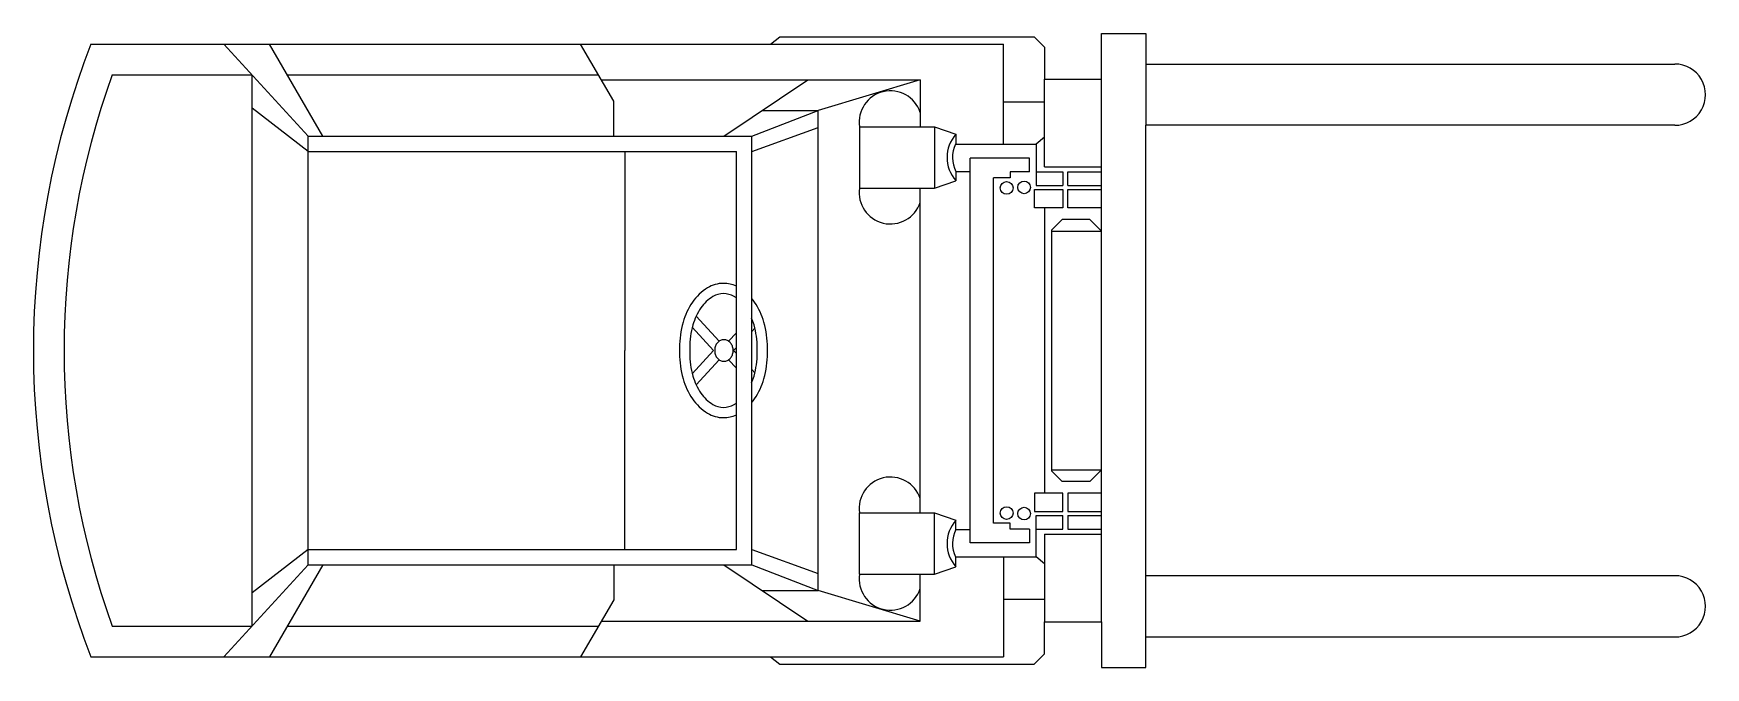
# Model space of a CAD drawing. Extents: x -1.22 to 2.05, y -0.62 to 0.62.
import ezdxf

# ---------------------------------------------------------------- set-up
doc = ezdxf.new("R2010")
doc.units = 0
doc.header["$LTSCALE"] = 0.75
doc.layers.get('0').update_dxf_attribs({"linetype": 'CONTINUOUS'})

msp = doc.modelspace()

# ---------------------------------------------------------------- linework, layer by layer
at = {"color": 0, "linetype": 'BYBLOCK'}
for p, q in [((-1.1084, 0.6), (0.2222, 0.6)), ((-0.6831, 0.42), (-0.8479, 0.6)), ((-0.6545, 0.42), (-0.759, 0.6)), ((-0.0847, 0.4882), (-0.1497, 0.6)), ((0.2222, 0.6), (0.2404, 0.6143)), ((0.2222, 0.6), (0.6789, 0.6)), ((0.2404, 0.6143), (0.7389, 0.6143)), ((0.6789, 0.4043), (0.6789, 0.6)), ((0.7389, 0.6143), (0.7589, 0.5943)), ((0.7589, 0.5943), (0.7589, 0.5314)), ((0.8709, 0.6212), (0.9576, 0.6212)), ((0.8709, 0.5314), (0.8709, 0.6212)), ((0.9576, 0.6212), (0.9576, 0.5612)), ((0.9576, 0.5612), (1.9937, 0.5612)), ((0.9576, 0.5612), (0.9576, 0.4412)), ((-1.0668, 0.54), (-0.793, 0.54)), ((-0.793, -0.54), (-0.793, 0.54)), ((-0.7242, 0.54), (-0.1148, 0.54)), ((-0.109, 0.53), (0.5156, 0.53)), ((0.1309, 0.42), (0.2956, 0.53)), ((0.5156, 0.53), (0.3156, 0.47)), ((0.5156, 0.53), (0.5156, 0.4383)), ((0.7589, 0.3596), (0.7589, 0.5314)), ((0.7589, 0.5314), (0.8709, 0.5314)), ((0.7589, 0.5314), (0.8709, 0.5314)), ((0.8709, -0.5314), (0.8709, 0.5314)), ((-0.6831, 0.39), (-0.793, 0.4746)), ((-0.0847, 0.42), (-0.0847, 0.4882)), ((0.1856, 0.42), (0.3156, 0.47)), ((0.2057, 0.47), (0.3156, 0.47)), ((0.3156, -0.47), (0.3156, 0.47)), ((0.6789, 0.4872), (0.7589, 0.4872)), ((0.1856, 0.39), (0.3156, 0.4369)), ((0.3966, 0.4383), (0.5436, 0.4383)), ((0.3966, 0.4383), (0.3966, 0.3183)), ((0.5436, 0.4383), (0.5857, 0.4238)), ((0.5436, 0.4383), (0.5436, 0.3183)), ((1.9937, 0.4412), (0.9576, 0.4412)), ((0.9576, -0.4412), (0.9576, 0.4412)), ((-0.6831, 0.42), (0.1856, 0.42)), ((-0.6831, -0.42), (-0.6831, 0.42)), ((0.1856, -0.42), (0.1856, 0.42)), ((0.5849, 0.4043), (0.7427, 0.4043)), ((0.5857, 0.4238), (0.5857, 0.4043)), ((0.7589, 0.4182), (0.7427, 0.4043)), ((0.7427, 0.4043), (0.7427, 0.3233)), ((-0.6831, 0.39), (0.1556, 0.39)), ((-0.0631, 0.39), (-0.0631, 0)), ((0.1556, -0.39), (0.1556, 0.39)), ((0.6133, -0.3768), (0.6133, 0.3768)), ((0.7297, 0.3768), (0.6133, 0.3768)), ((0.7297, 0.35), (0.7297, 0.3768)), ((0.5436, 0.3183), (0.5857, 0.3327)), ((0.5857, 0.3508), (0.6133, 0.3508)), ((0.5857, 0.3508), (0.5857, 0.3327)), ((0.6591, -0.3386), (0.6591, 0.3386)), ((0.6916, 0.3386), (0.6591, 0.3386)), ((0.7297, 0.35), (0.6916, 0.35)), ((0.6916, 0.35), (0.6916, 0.3386)), ((0.7427, 0.35), (0.7952, 0.35)), ((0.7589, 0.3596), (0.8709, 0.3596)), ((0.7952, 0.35), (0.7952, 0.3233)), ((0.805, 0.35), (0.8709, 0.35)), ((0.805, 0.3233), (0.805, 0.35)), ((0.3966, 0.3183), (0.5436, 0.3183)), ((0.5156, -0.3183), (0.5156, 0.3183)), ((0.7393, 0.2794), (0.7393, 0.3157)), ((0.7393, 0.3157), (0.7952, 0.3157)), ((0.7427, 0.3233), (0.7952, 0.3233)), ((0.7952, 0.3157), (0.7952, 0.2794)), ((0.805, 0.3233), (0.8709, 0.3233)), ((0.805, 0.2794), (0.805, 0.3157)), ((0.805, 0.3157), (0.8709, 0.3157)), ((0.7952, 0.2794), (0.7393, 0.2794)), ((0.7589, 0.2794), (0.7589, -0.2794)), ((0.8709, 0.2794), (0.805, 0.2794)), ((0.7736, 0.2364), (0.7936, 0.2564)), ((0.7736, -0.2364), (0.7736, 0.2364)), ((0.7736, 0.2335), (0.8709, 0.2335)), ((0.848, 0.2564), (0.7936, 0.2564)), ((0.8709, 0.2335), (0.848, 0.2564)), ((0.0768, 0.0671), (0.1216, 0.018)), ((0.0693, 0.0457), (0.1109, 0)), ((0.1401, 0.0184), (0.1556, 0.0347)), ((0.1856, 0.0372), (0.1919, 0.0439)), ((-0.0631, -0.39), (-0.0631, 0)), ((0.0693, -0.0457), (0.1109, 0)), ((0.1502, 0), (0.1556, 0.0056)), ((0.1502, 0), (0.1556, -0.0056)), ((0.0768, -0.0671), (0.1216, -0.018)), ((0.1401, -0.0184), (0.1556, -0.0347)), ((0.1856, -0.0372), (0.1919, -0.0439)), ((0.7736, -0.2335), (0.8709, -0.2335)), ((0.7736, -0.2364), (0.7936, -0.2564)), ((0.848, -0.2564), (0.7936, -0.2564)), ((0.8709, -0.2335), (0.848, -0.2564)), ((0.7952, -0.2794), (0.7393, -0.2794)), ((0.7393, -0.2794), (0.7393, -0.3157)), ((0.7952, -0.3157), (0.7952, -0.2794)), ((0.8709, -0.2794), (0.805, -0.2794)), ((0.805, -0.2794), (0.805, -0.3157)), ((0.3966, -0.3183), (0.5436, -0.3183)), ((0.3966, -0.4383), (0.3966, -0.3183)), ((0.5436, -0.3183), (0.5857, -0.3327)), ((0.5436, -0.4383), (0.5436, -0.3183)), ((0.7393, -0.3157), (0.7952, -0.3157)), ((0.7427, -0.4043), (0.7427, -0.3233)), ((0.7427, -0.3233), (0.7952, -0.3233)), ((0.7952, -0.35), (0.7952, -0.3233)), ((0.805, -0.3157), (0.8709, -0.3157)), ((0.805, -0.3233), (0.805, -0.35)), ((0.805, -0.3233), (0.8709, -0.3233)), ((0.5857, -0.3508), (0.5857, -0.3327)), ((0.5857, -0.3508), (0.6133, -0.3508)), ((0.6916, -0.3386), (0.6591, -0.3386)), ((0.6916, -0.35), (0.6916, -0.3386)), ((0.7297, -0.35), (0.6916, -0.35)), ((0.7297, -0.35), (0.7297, -0.3768)), ((0.7427, -0.35), (0.7952, -0.35)), ((0.7589, -0.3596), (0.7589, -0.5314)), ((0.7589, -0.3596), (0.8709, -0.3596)), ((0.805, -0.35), (0.8709, -0.35)), ((-0.6831, -0.39), (-0.793, -0.4746)), ((-0.6831, -0.39), (0.1556, -0.39)), ((0.1856, -0.39), (0.3156, -0.4369)), ((0.7297, -0.3768), (0.6133, -0.3768)), ((-0.6831, -0.42), (-0.8479, -0.6)), ((-0.6545, -0.42), (-0.759, -0.6)), ((-0.6831, -0.42), (0.1856, -0.42)), ((-0.0847, -0.42), (-0.0847, -0.4882)), ((0.1309, -0.42), (0.2956, -0.53)), ((0.1856, -0.42), (0.3156, -0.47)), ((0.5436, -0.4383), (0.5857, -0.4238)), ((0.5849, -0.4043), (0.7427, -0.4043)), ((0.5857, -0.4238), (0.5857, -0.4043)), ((0.6789, -0.4043), (0.6789, -0.6)), ((0.7589, -0.4182), (0.7427, -0.4043)), ((0.3966, -0.4383), (0.5436, -0.4383)), ((0.5156, -0.53), (0.5156, -0.4383)), ((1.9937, -0.4412), (0.9576, -0.4412)), ((0.9576, -0.5612), (0.9576, -0.4412)), ((-0.0847, -0.4882), (-0.1497, -0.6)), ((0.2057, -0.47), (0.3156, -0.47)), ((0.5156, -0.53), (0.3156, -0.47)), ((0.6789, -0.4872), (0.7589, -0.4872)), ((-1.0668, -0.54), (-0.793, -0.54)), ((-0.7242, -0.54), (-0.1148, -0.54)), ((-0.109, -0.53), (0.5156, -0.53)), ((0.7589, -0.5314), (0.8709, -0.5314)), ((0.7589, -0.5314), (0.8709, -0.5314)), ((0.7589, -0.5943), (0.7589, -0.5314)), ((0.8709, -0.5314), (0.8709, -0.6212)), ((0.9576, -0.5612), (1.9937, -0.5612)), ((0.9576, -0.6212), (0.9576, -0.5612)), ((-1.1084, -0.6), (0.2222, -0.6)), ((0.2222, -0.6), (0.6789, -0.6)), ((0.2222, -0.6), (0.2404, -0.6143)), ((0.2404, -0.6143), (0.7389, -0.6143)), ((0.7389, -0.6143), (0.7589, -0.5943)), ((0.8709, -0.6212), (0.9576, -0.6212))]:
    msp.add_line(p, q, dxfattribs=at)
for centre, radius in [((0.6849, 0.3185), 0.0125), ((0.7192, 0.3195), 0.0124), ((0.6849, -0.3185), 0.0125), ((0.7192, -0.3195), 0.0124)]:
    msp.add_circle(centre, radius, dxfattribs=at)
for centre, radius, start, end in [((0.4336, 0), 1.6547, 158.7393, 201.2607), ((1.9937, 0.5012), 0.06, 269.9999, 90.0001), ((0.4336, 0), 1.5947, 160.2066, 199.7934), ((0.4573, 0.4474), 0.0613, 18.2467, 188.5274), ((0.6362, 0.3783), 0.068, 137.9645, 222.0355), ((0.6372, 0.3783), 0.0584, 153.635, 208.1281), ((0.4573, 0.3092), 0.0613, 171.4726, 341.7533), ((0.1303, 0.0716), 0.0599, 90, 121.2524), ((0.1303, 0.0716), 0.0599, 65.1076, 90), ((0.1496, 0.0398), 0.0971, 121.2524, 145.6849), ((0.1496, 0.0398), 0.0771, 121.2524, 145.6849), ((0.1303, 0.0716), 0.0399, 90, 121.2524), ((0.1303, 0.0716), 0.0399, 58.7476, 90), ((0.1111, 0.0398), 0.0771, 54.7352, 58.7476), ((0.1111, 0.0398), 0.0971, 34.3151, 39.8737), ((0.1802, 0.019), 0.134, 145.6849, 164.2135), ((0.1802, 0.019), 0.114, 145.6849, 164.2135), ((0.0805, 0.019), 0.134, 15.7865, 34.3151), ((0.2284, 0.0053), 0.1842, 164.2135, 180), ((0.2284, 0.0053), 0.1642, 164.2135, 180), ((0.0805, 0.019), 0.114, 15.7865, 22.9249), ((0.0322, 0.0053), 0.1642, 360, 15.7865), ((0.0322, 0.0053), 0.1842, 360, 15.7865), ((0.2284, 0.0053), 0.1842, 180, 181.6541), ((0.2284, 0.0053), 0.1642, 180, 181.8556), ((0.1343, 0.0015), 0.0211, 159.1068, 180), ((0.1343, 0.0015), 0.0211, 180, 184.0185), ((0.1328, 0.0021), 0.0195, 137.3373, 159.1068), ((0.1318, 0.003), 0.0181, 114.2023, 137.3373), ((0.1312, 0.0044), 0.0166, 90, 114.2023), ((0.1312, 0.0044), 0.0166, 65.7977, 90), ((0.1305, 0.003), 0.0181, 42.6627, 65.7977), ((0.1295, 0.0021), 0.0195, 20.8932, 42.6627), ((0.128, 0.0015), 0.0211, 0, 20.8932), ((0.128, 0.0015), 0.0211, 355.9815, 360), ((0.0322, 0.0053), 0.1642, 358.1444, 0), ((0.0322, 0.0053), 0.1842, 358.3459, 360), ((0.2284, -0.0053), 0.1842, 178.3459, 180), ((0.2284, -0.0053), 0.1842, 180, 195.7865), ((0.2284, -0.0053), 0.1642, 178.1444, 180), ((0.2284, -0.0053), 0.1642, 180, 195.7865), ((0.1343, -0.0015), 0.0211, 175.9815, 180), ((0.1343, -0.0015), 0.0211, 180, 200.8932), ((0.1328, -0.0021), 0.0195, 200.8932, 222.6627), ((0.1318, -0.003), 0.0181, 222.6627, 245.7977), ((0.1312, -0.0044), 0.0166, 245.7977, 270), ((0.1312, -0.0044), 0.0166, 270, 294.2023), ((0.1305, -0.003), 0.0181, 294.2023, 317.3373), ((0.1295, -0.0021), 0.0195, 317.3373, 339.1068), ((0.128, -0.0015), 0.0211, 339.1068, 360), ((0.128, -0.0015), 0.0211, 0, 4.0185), ((0.0322, -0.0053), 0.1642, 344.2135, 0), ((0.0322, -0.0053), 0.1642, 360, 1.8556), ((0.0322, -0.0053), 0.1842, 344.2135, 0), ((0.0322, -0.0053), 0.1842, 0, 1.6541), ((0.1802, -0.019), 0.134, 195.7865, 214.3151), ((0.1802, -0.019), 0.114, 195.7865, 214.3151), ((0.0805, -0.019), 0.114, 337.0751, 344.2135), ((0.0805, -0.019), 0.134, 325.6849, 344.2135), ((0.1496, -0.0398), 0.0971, 214.3151, 238.7476), ((0.1496, -0.0398), 0.0771, 214.3151, 238.7476), ((0.1111, -0.0398), 0.0971, 320.1263, 325.6849), ((0.1303, -0.0716), 0.0599, 238.7476, 270), ((0.1303, -0.0716), 0.0399, 238.7476, 270), ((0.1303, -0.0716), 0.0399, 270, 301.2524), ((0.1303, -0.0716), 0.0599, 270, 294.8924), ((0.1111, -0.0398), 0.0771, 301.2524, 305.2648), ((0.4573, -0.3092), 0.0613, 18.2467, 188.5274), ((0.6362, -0.3783), 0.068, 137.9645, 222.0355), ((0.6372, -0.3783), 0.0584, 151.8719, 206.365), ((0.4573, -0.4474), 0.0613, 171.4726, 341.7533), ((1.9937, -0.5012), 0.06, 269.9999, 90.0001)]:
    msp.add_arc(centre, radius, start, end, dxfattribs=at)

doc.saveas('drawing.dxf')
